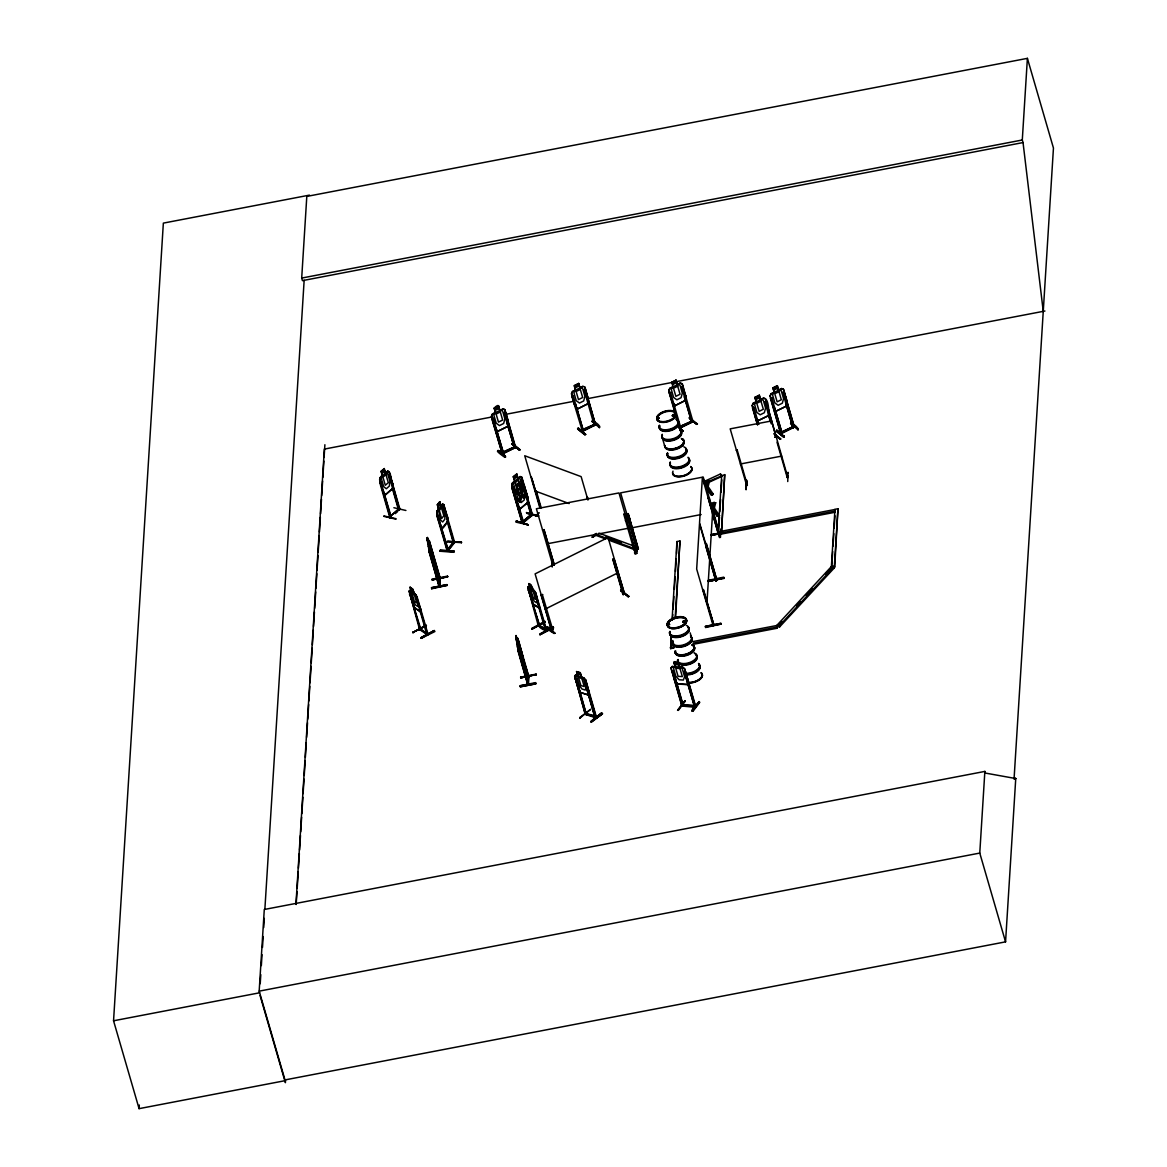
<?xml version="1.0" encoding="UTF-8"?>
<svg xmlns="http://www.w3.org/2000/svg" width="1167" height="1167" viewBox="0 0 1167 1167"><rect width="100%" height="100%" fill="white"/><g stroke="black" fill="none" stroke-linecap="round" stroke-linejoin="round"><path stroke-width="1.5" d="M542.305 594.411L552.75 629.801L551.276 630.18C549.307 626.65 555.667 629.363 551.466 630.472L541.065 595.039L542.553 594.616L541.065 595.039M383.987 516.398L396.007 519.169M395.876 518.673L383.841 515.916M515.785 447.399L502.029 453.861C499.826 452.694 504.567 450.637 503.415 453.555L493.305 418.297L491.818 418.705L502.35 454.109L491.38 416.254L492.372 413.993L495.508 412.535L494.166 408.144C502.335 399.814 496.427 414.693 502.889 408.844L504.917 409.588L508.301 421.199L508.01 426.261L497.478 431.513L494.837 427.91M503.969 412.651L514.501 448.055L513.67 446.538L514.837 445.911M582.143 431.221L581.779 429.937M582.844 429.427L594.047 424.628L582.1 430.2L582.158 431.6L595.826 424.773L595.462 423.504L594.266 424.146C595.52 427.808 592.005 422.804 595.199 423.3M682.111 383.87L693.008 421.725C688.968 423.694 693.957 417.961 691.331 420.631M691.447 422.075L692.644 420.441M782.649 392.36L792.976 427.778L792.349 426.247L793.866 425.532M792.714 427.574C794.056 428.362 795.311 424.511 792.685 426.509M527.965 524.844L516.222 521.036L528.14 524.814L515.902 522.116M528.14 524.814L516.179 521.153L528.009 524.698M687.655 684.518L687.801 680.419M687.874 680.317L687.801 684.664L677.137 684.008L674.322 679.602M427.195 540.394L427.428 537.535L439.594 579.372L440.338 578.467L429.252 540.613L440.149 579.182M427.355 540.365L427.428 537.535M427.589 540.627L427.662 538.95M428.012 542.057L428.085 540.394M428.362 546.667L427.312 540.306L433.643 561.983M428.537 546.637L428.77 540.058L428.552 542.13L427.268 537.564M429.033 546.127L429.15 543.545M431.382 554.208L431.484 551.612M432.461 552.254C435.058 561.21 434.08 575.287 432.621 552.224M528.199 683.322L527.455 682.724L528.403 684.81L517.389 646.956L515.902 635.563L517.2 640.129M516.31 636.949L516.645 640.056L516.718 638.393M521.095 650.252C526.9 672.907 515.858 627.671 517.331 639.852M517.404 638.057L517.55 646.956L528.563 684.606M517.681 644.126L517.783 641.529M520.03 652.193L520.132 649.611M522.437 655.387L522.028 662.025L522.262 655.431M429.004 551.685L429.587 550.809L429.004 551.685L439.215 586.913L439.638 578.526L429.427 543.37M431.717 588.839L431.527 587.643L447.019 584.623L447.224 585.353L431.702 588.766M447.647 576.658L432.169 579.897L447.661 576.877L447.457 576.104M439.551 585.323L438.704 585.571L439.58 584.725M439.332 578.467L439.536 584.959M439.871 578.351L438.792 585.528M439.857 577.796L439.813 577.052L439.157 577.928M440.338 578.467L439.842 586.768L428.916 548.928M439.799 585.863L439.755 586.724L428.493 546.535L428.727 549.001M517.652 649.683L518.236 648.808L517.652 649.683L527.776 684.898L528.067 682.666M518.075 641.369L528.286 676.437L527.79 684.752L528.593 684.008M520.818 677.881L536.339 674.395L520.818 677.881L520.613 677.123M527.732 676.029C528.811 672.659 529.162 680.449 527.878 676.087M527.878 675.999L528.461 675.139M528.213 676.466L528.184 682.943M528.52 676.349L528.024 683.526M528.607 675.182L528.578 675.781M528.491 684.621L528.884 676.422M535.843 683.789L535.668 682.622L520.176 685.7L520.365 686.838L535.857 683.818L520.336 686.75M543.982 529.833L542.582 530.11L543.982 529.833L554.252 565.032M551.728 566.155L552.647 560.175L552.21 567.031M552.356 565.937L552.691 560.743M554.019 565.105L552.808 564.959M552.968 564.843L552.852 560.904L552.035 560.962M553.814 563.705L552.327 563.661L552.633 565.295M554.208 564.697L552.793 565.266L536.382 508.754L618.977 492.926L635.344 549.467M623.791 514.268L625.191 513.991L623.791 514.268L633.987 549.701C639.108 547.688 630.574 548.578 635.038 547.775M626.839 513.932L628.24 513.655L626.839 513.932L637.197 549.424L638.291 548.753M633.564 548.826L634.965 548.198M635.388 549.438L634.177 549.292M635.767 545.018C640.668 545.966 631.639 565.018 635.694 544.318M636.496 553.333L635.344 553.494L635.825 544.814L635.534 553.362M636.423 553.45L636.876 544.289L636.657 553.494C634.352 554.763 634.571 544.347 637.094 545.018M636.919 549.438L638.291 548.796M702.913 589.627L713.781 625.308M705.656 545.82L706.239 544.945L705.656 545.82L715.867 581.049L716.509 580.101M705.787 543.457L716.494 580.903L699.544 522.86L702.374 477.522L718.639 534.851L712.468 513.626M719.383 534.588L708.544 499.651L709.128 498.776L719.368 534.734L709.128 498.776M708.252 580.83L723.978 577.898L708.442 581.56L708.427 580.787M725.32 532.663L711.316 535.405L723.394 532.575M712.658 623.586C713.898 625.176 712.176 621.603 712.92 625.483M715.911 580.101L715.867 580.962L715.546 578.832M716.246 577.286C715.4 579.839 715.794 575.01 716.698 578.555L716.582 579.313L706.327 543.355M717.807 532.94L719.397 531.904L719.47 533.669M713.737 624.739L703.409 590.283M718.274 533.844L718.42 532.75M716.13 579.474L715.371 579.036M718.799 534.034L718.755 534.792M719.003 533.304L719.047 532.56L719.003 533.465M718.07 533.859L717.69 532.575L719.222 531.948M719.368 536.878L719.631 531.787L719.412 536.878L720.447 537.447L720.87 528.957M719.587 537.608L719.893 532.312M721.089 624.053L705.568 627.525L705.393 626.343L720.87 623.324L721.089 624.053L705.539 626.956M535.478 515.945L538.293 513.903M507.776 426.115L508.068 421.185M582.887 386.496L572.574 391.631L571.655 393.76L574.777 405.314L577.49 408.99L588.022 403.738L588.226 398.603L584.944 387.05L582.829 386.248L579.824 387.911M588.022 403.738L588.314 398.662M685.408 400.485L685.627 395.35L685.408 400.485L674.876 405.737L672.163 402.061L668.954 390.449M737.106 449.776L736.392 450.214L737.106 449.776L747.376 485.209L746.676 485.428L730.192 428.858L771.489 420.951M746.763 480.979C744.634 507.747 747.682 461.665 746.18 489.309M746.836 484.042L746.194 483.751M747.113 484.29L746.165 484.13L746.617 485.384M768.469 415.335L768.747 410.405M768.703 415.496L758.083 420.689L768.703 415.496C769.068 410.273 768.586 393.075 760.49 399.683L759.236 395.35M777.003 442.147L787.273 477.653C788.556 477.493 786.398 475.83 786.85 476.69M786.543 405.883L786.733 400.894M786.689 405.97L776.07 411.163L786.689 405.97L786.981 400.908L783.524 389.224L781.496 388.494L778.477 390.157M786.85 476.005L787.623 475.859L786.908 476.34M787.74 481.533L788.031 472.299L788.236 473.043M285.565 1079.811L285.39 1082.684L260.081 995.553M1043.254 311.341L1023.036 142.564L302.443 280.634L301.699 278.067L306.804 196.421L1027.398 58.35L1053.451 148.049L1014.065 778.87L1015.757 778.549L985.342 773.065L984.86 771.416L264.282 909.487L259.176 991.148L285.186 1080.657L139.077 1108.65L113.549 1020.789L163.351 223.116L309.459 195.122M139.077 1108.65L139.311 1105.018M260.226 983.723L260.795 974.649M261.35 965.576L262.035 954.679M262.487 947.429L263.173 936.547M263.727 927.473L264.296 918.4M264.865 909.326L304.149 280.313M295.966 903.885L324.353 449.091L492.459 416.882M296.185 904.498L296.972 891.778M297.206 888.145L298.227 871.793M298.446 868.16L299.365 853.617M299.583 849.984L300.488 835.441M300.721 831.808L301.626 817.279M301.859 813.632L302.88 797.28M303.099 793.648L304.018 779.104M304.237 775.471L305.141 760.942M305.375 757.295L306.279 742.766M306.615 737.311L307.534 722.767M307.752 719.135L308.671 704.605M308.89 700.959L309.795 686.429M310.028 682.797L311.049 666.43M311.268 662.798L312.187 648.269M312.406 644.622L313.31 630.092M313.544 626.46L314.448 611.916M314.682 608.284L315.703 591.932M315.921 588.285L316.84 573.756M317.059 570.123L317.964 555.58M318.197 551.947L319.218 535.595M319.437 531.948L320.356 517.419M320.575 513.786L321.494 499.243M321.713 495.61L322.617 481.067M322.851 477.434L323.872 461.082M324.09 457.449L324.893 444.729M673.767 646.416L673.665 648.064L670.646 648.648L671.113 634.965M672.134 618.802L676.948 541.561L679.967 540.977L675.576 617.533M670.646 648.648L671.433 636.073M672.44 619.896L672.79 614.513M673.126 609.116L673.899 596.541M674.351 589.364L675.139 576.79M675.474 571.392L676.262 558.818M676.597 553.435L676.948 541.561M673.665 648.064L673.563 643.367M675.139 618.218L679.967 540.977M706.881 604.17L709.711 558.833M709.755 558.016L712.585 512.678M718.712 529.424L719.485 517.025M719.82 511.715L720.593 499.316M721.031 492.241L721.804 479.841M721.075 532.94L834.638 511.19L834.959 512.284L721.396 534.048L724.722 474.619L703.686 483.488M721.396 534.048L724.722 474.619M693.242 644.315L776.916 628.284L776.697 625.527L831.385 566.564L834.39 565.98L837.964 508.739L834.959 509.323L831.385 566.564L831.706 567.658L834.259 567.979L833.938 566.885L831.385 566.564M776.916 628.284L776.697 625.527L693.023 641.558M831.808 565.864L832.698 551.553M833.034 546.185L833.822 533.669M834.157 528.301L834.945 515.785M831.706 567.658L834.711 567.074L837.964 508.739M1023.036 142.564L1022.292 139.996L1027.398 58.35M284.967 1079.927L1005.56 941.857L979.769 853.077L984.86 771.416M1005.56 941.857L1015.757 778.433L1014.065 778.754L1015.757 778.549M579.751 717.559L590.677 709.317L579.868 718.099M437.494 504.669L439.842 501.693L437.377 504.625L438.632 508.943L437.056 510.956C436.4 516.791 439.419 523.093 442.264 528.213M436.925 513.451L437.056 510.956M554.194 633.564C540.525 621.063 548.84 632.149 554.952 633.273L547.294 626.752L554.733 633.273M554.792 633.214L547.44 627.306M497.609 451.381L498.163 450.36L505.442 456.239L504.888 457.347C488.331 446.202 504.728 451.483 504.888 457.26M577.621 428.902L578.176 427.822L585.674 434.43L584.915 434.81L577.621 428.931L584.915 434.81M585.513 434.387L578.234 428.42L585.674 434.43M679.209 428.245L683.06 431.177L679.909 429.485M682.768 430.565L679.179 427.53M776.274 431.148L783.568 437.056L784.326 436.677L776.828 430.069L776.288 431.177L783.568 437.056M784.122 435.947L784.122 436.677L776.755 430.171M418.063 603.879L417.757 606.432L415.292 604.754L412.972 600.392L410.142 587.249L411.382 591.859L409.617 590.662M536.791 600.188L536.484 602.741L534.019 601.063L529.351 588.635L530.256 588.095M584.944 682.389L595.024 717.559L584.944 682.389L585.951 682.724L596.279 717.895L585.265 714.423L575.535 678.917L576.527 679.238L586.476 714.715L585.601 712.731L584.857 713.095L586.097 713.431M594.791 716.305C605.775 718.274 569.423 709.23 595.899 716.626M596.162 716.29L596.643 717.617L585.746 714.073L585.25 712.745L586.301 713.037M596.541 717.574L585.615 679.69L581.545 676.977L580.291 672.644L576.556 671.565L577.942 675.795L575.477 675.124L584.011 677.896M685.292 701.455L685.058 700.725L677.619 710.28M685 700.784L677.575 710.367M636.365 552.852L636.657 553.494M380.077 477.609C379.056 483.59 379.654 475.538 382.397 475.713L381.011 471.366L384.351 468.58L381.142 471.395M520.453 487.033L522.51 487.077L524.858 495.158L524.216 500.001L521.153 502.612L518.498 500.541L516.15 492.474L517.229 489.586L514.983 491.497L514.384 493.918L517.988 505.428M514.516 493.962L515.114 491.526L522.772 485.02L520.511 486.799L519.388 482.511L520.584 487.062M708.136 486.61L713.314 494.239L712.162 495.085L706.983 487.441L708.136 486.61L709.478 481.329L706.735 481.592L705.729 485.749L703.73 482.759M706.706 491.847L707.406 489.031M714.35 507.981L719.528 515.624L718.376 516.47L713.197 508.827L714.35 507.981L715.692 502.714L712.949 502.977L711.943 507.134L709.944 504.144M714.116 502.146L713.095 506.303L709.098 500.322M712.92 513.232L713.606 510.402M516.573 499.33L511.817 485.399L512.43 483.036L514.691 481.14M706.983 487.441L708.325 482.161L709.478 481.329M713.197 508.827L714.54 503.546L715.692 502.714M439.915 577.869L440.309 579.065M439.098 586.184L429.048 550.912M527.732 684.183L517.696 648.91M715.75 580.32L699.5 523.691L696.67 569.029L713.081 625.629M657.78 418.793L658.626 417.655M659.253 418.122C658.115 418.019 658.844 418.865 658.392 417.698M672.673 415.102C671.346 417.407 677.108 415.292 674.351 414.577M673.519 414.839C673.096 416.765 674.73 413.687 673.315 416.035M669.245 623.878L668.428 624.228M668.385 624.112L669.42 624.097L668.91 624.695M684.927 621.778L683.191 621.851L684.431 620.611M684.241 620.932L685.044 621.048L684.052 621.223M550.912 628.896L552.647 628.78M551.028 629.173L552.531 628.415M624.257 592.661L622.478 593.157L623.105 594.703L612.777 559.27L614.265 558.862L612.777 559.27M624.622 593.93L614.017 558.657M503.283 452.096L501.839 452.869M573.07 395.569L583.471 431.046L582.975 429.339M680.551 426.378L691.433 421.375L678.917 426.859L683.06 431.177M692.6 420.412L693.067 421.637L679.69 428.274L681.032 427.676L680.697 426.305M775.967 435.379L776.478 436.618L775.311 437.187M775.895 436.414L765.406 398.881L763.481 398.18M794.246 426.816L780.563 433.584L780.271 432.228L781.715 431.98M782.123 433.293L771.723 397.801L770.497 398.414L780.811 433.847L782.298 433.161L781.963 431.805M792.495 426.218L793.72 425.605M771.154 393.819L770.06 395.963L780.898 433.847L794.494 427.02M440.105 551.232L453.89 552.297L454.08 551.057L440.251 550.27L454.065 551.087M517.375 640.1L528.87 677.079M716.582 579.153L706.283 544.114M531.233 514.53L531.204 515.508M502.875 409.019L492.474 414.11L491.628 416.298L494.983 427.808M677.327 384.439L676.058 380.121L671.579 382.353L673.096 386.817L669.77 388.203L668.793 390.464L679.909 428.26L679.5 426.947M669.041 390.507L669.96 388.378L680.288 383.228M755.662 417.042L752.248 405.46L753.051 403.228L756.304 401.769M752.321 405.518L753.24 403.388L763.568 398.253M770.147 396.021L771.051 393.702L774.29 392.243L772.846 387.852L777.412 385.679L778.593 389.938M446.844 549.847L448.099 549.132L446.844 549.949M447.224 551.13L446.786 549.847M438.121 515.303L437.494 516.106L447.632 551.349L448.464 550.416L437.654 515.274L437.012 516.077L447.224 551.218L454.196 542.363M454.226 541.298L453.044 542.072M447.224 516.222C451.746 522.276 433.117 537.754 447.69 521.532L447.224 516.222L443.708 504.596L454.678 542.582L453.992 543.37L445.371 512.328M746.53 485.078L747.303 485.224L746.924 483.94M409.165 591.494L409.69 590.414L409.063 591.377L420.981 629.728L419.537 629.48L427.618 634.906L417.057 598.963M538.891 626.3L539.694 625.964L527.776 587.687L528.418 586.724L527.892 587.803M427.049 632.85C426.072 634.221 427.793 632.149 426.932 633.593M426.816 634.454L415.729 595.797L412.578 589.218L410.142 587.249M538.556 624.243C537.316 627.175 544.726 630.661 546.842 630.924L535.77 593.026M545.543 630.763L534.442 592.107C534.807 589.423 525.69 580.043 531.452 585.44M546.346 629.626L545.033 629.378L545.47 630.793M578.642 383.651L574.456 385.752L575.71 390.07L573.887 392.623L576.235 400.704L579.474 403.038L583.675 400.952L584.9 396.372L582.566 388.305L579.897 387.984L578.672 383.374L579.926 387.692M673.096 386.817L671.273 389.37L673.622 397.451L676.875 399.785L681.061 397.699L682.301 393.119L679.953 385.052L677.298 384.731L675.956 380.34M746.326 483.722L747.288 484.903M787.448 476.224L787.813 477.551L766.15 401.463L764.662 401.871M787.929 477.507L787.273 477.609M658.071 418.895C656.802 417.173 660.405 418.574 657.911 418.676M672.425 415.408L673.797 414.577M674.584 415.612L674.701 414.708M669.698 624.681L669.085 623.82M683.979 621.004L683.103 621.573M685.044 621.778L684.679 620.625M580.553 692.439L589.116 695.226L580.51 692.556L578.015 687.859L574.645 676.233L575.594 675.037M574.908 676.247L575.681 675.197M672.878 671.04L671.638 670.952L673.126 670.719L683.162 706.239L681.922 706.21L670.952 667.991L672.192 666.474C680.376 669.114 667.597 658.582 678.421 662.608L679.602 667.028L682.257 668.647L684.606 676.714L683.337 680.04L679.092 679.778L675.81 676.174L673.476 668.107L675.328 666.809M672.192 666.474L682.739 667.261L684.591 668.851L688.034 680.346M679.602 667.028L682.768 667.116M694.394 706.56L684.183 671.404L685.437 671.477L695.401 706.939L694.248 706.546M682.87 704.912L681.718 704.518M685.146 701.265L678.348 710.426M681.324 704.81L681.776 706.181L695.795 706.633L684.664 668.764L682.666 667.364M694.015 705.276L695.167 705.291M699.821 702.271L692.965 711.33L691.973 710.543C692.075 708.457 700.959 700.2 699.15 702.315L698.96 701.586M699.048 701.644L692.06 710.572M699.193 702.14L692.352 711.199M692.191 711.272L699.31 702.228M443.854 504.611L442.439 504.115L441.097 506.026M437.129 511.058L442.599 504.115M440.09 551.378L440.28 550.138M447.545 541.911L447.326 541.182L461.724 542.334L447.924 541.415M453.146 542.436L447.661 549.409L453.627 542.48M447.938 550.328L447.224 551.218M454.634 542.524L447.705 551.262L447.559 549.044M390.332 517.958L390.624 515.624L390.653 517.798M398.355 508.768L399.639 508.316M399.581 508.301L398.895 508.885M671.127 668.064L672.294 666.62M521.824 521.868L523.254 521.124L522.116 522.072M522.408 481.387L532.137 514.851L522.087 523.239L521.809 521.751M522.845 521.022L523.618 522.408L522.495 523.341L511.977 488.01L522.189 523.152M532.123 513.786L532.677 514.953L522.831 523.195L521.707 521.955M521.591 477.23L532.56 515.085L531.262 515.522M420.558 628.502L419.201 628.138L420.105 628.75M633.841 549.438L635.563 549.103M636.511 547.834L638.013 547.863M781.875 621.384L777.018 626.621L779.571 626.956L834.259 567.979M796.463 605.658L800.11 601.734M806.178 595.17L812.261 588.62M825.623 574.208L830.481 568.971M776.697 625.527L779.25 625.862L833.938 566.885M505.442 456.968L498.149 451.089M447.647 550.503L448.361 550.474M454.036 543.268L443.912 507.309M380.311 477.741L387.677 471.264M389.909 517.856L379.8 482.627L380.675 481.854L391.339 517.214M381.098 481.942L379.8 482.627M388.48 474.998L389.778 474.327L399.406 509.454M385.154 494.852L392.652 488.419L392.623 483.24L392.768 488.492L385.256 495.1L382.878 491.643L385.285 494.881M395.205 513.67L397.743 511.452M672.571 415.189L673.038 414.825A1.546 0.788 -16.2 0 1 675.299 415.204A1.546 0.788 -16.2 0 1 673.009 416.342A1.546 0.788 -16.2 0 1 673.096 414.927M683.031 621.355L683.468 622.303L685.394 621.661M520.015 508.958L527.761 502.364L527.761 497.186L527.878 502.437L520.015 508.958L517.754 505.515L511.934 485.428M514.574 481.11L513.305 476.792L516.777 474.035L517.9 478.339L520.19 476.574L512.386 483.109L511.817 485.472M513.305 476.792L516.777 474.035M511.977 488.01L513.305 487.354L515.245 494.035M512.386 488.112L513.305 487.354M521.007 480.468L521.926 479.71M517.506 500.293L525.165 493.904L525.179 488.725L525.281 493.977L517.331 500.483M526.594 513.305L538.862 515.872L526.39 512.561L527.119 512.765M532.196 513.801L531.262 514.443M636.671 547.804L637.211 549.001M638.218 547.79L636.54 548.154M638.437 549.103L628.225 513.947M719.324 532.312L717.909 532.56M719.587 533.582L703.22 477.04L620.611 492.868L637.197 549.38M576.556 671.565L577.986 676.072M574.645 676.233L585.367 714.35M580.174 672.746L581.356 677.166M575.156 679.209L576.527 679.238M581.429 677.064L583.704 679.106L586.038 687.173L585.236 690.047L581.866 688.953L579.051 684.912L576.702 676.831L578.103 675.985M578.015 687.859L580.626 692.469M585.951 682.724L585.323 682.111M588.868 691.375L585.615 679.69M585.367 712.789L585.994 713.402M591.013 721.892L601.764 712.935L602.522 713.825L591.013 721.892L601.691 712.891L590.896 721.235M591.625 722.081L602.478 713.752L591.042 721.731M531.335 476.836L540.759 507.951M538.206 513.378L535.609 516.15L538.323 514.18M539.271 512.809L535.609 516.15M596.337 533.407L592.238 537.097L595.637 535.274M592.238 537.097L596.308 534.15M595.17 535.026L592.296 537.01M595.637 535.245L592.821 537.316M706.589 488.448L710.659 494.545L713.314 494.239M711.549 508.141L712.701 507.309L709.638 502.787M713.956 509.002L712.804 509.833L716.874 515.916L718.376 516.47M716.874 515.916L719.528 515.624M390.157 516.602L390.945 515.843M605.542 538.921L595.33 535.142L595.01 534.048L634.148 548.534L636.351 546.944L598.919 533.1M608.941 540.19L634.469 549.628L636.701 548.111M531.875 513.48L532.24 514.764M503.254 452.183L514.034 447.151L501.518 452.65M515.406 446.115L513.918 446.786M515.566 447.486L515.449 446.027L513.67 446.582M583.267 429.646L581.531 430.112M681.849 706.108L695.547 706.954L695.269 705.349M419.609 629.611L409.909 594.076L420.47 630.034M410.638 594.572L409.457 594.324M409.996 587.337L412.768 589.058L414.037 593.376M417.115 596.716L415.685 594.689L420.339 608.401M414.723 607.832L412.578 602.916L414.723 607.832L420.922 612.062L420.397 608.24L420.776 612.135L414.752 607.73M426.334 625.556L412.724 632.529M426.218 625.001L412.753 632.499L426.436 625.731M426.451 633.389L420.674 628.867M421.054 637.663L434.27 630.501L434.912 631.522L421.214 638.349L421.01 637.62L434.328 630.588L421.214 638.349M527.776 587.687L533.304 604.214L539.65 608.372L533.334 604.112M530.124 587.891L528.724 583.646M538.337 625.92L528.636 590.385L539.65 626.096M529.366 590.881L528.17 590.633M534.559 590.91C538.395 596.716 530.825 586.17 528.272 586.797M535.784 595.272L546.346 631.216L545.106 629.509M538.468 624.257L538.512 625.016M545.164 622.04L531.904 629.173L545.164 622.04L544.945 621.311L531.656 628.429L531.904 629.173M545.047 621.865L531.802 628.955M539.781 633.973L552.998 626.81L539.942 634.658L553.639 627.831L552.983 626.796M539.942 634.658L553.275 627.51L539.985 634.6M547.338 626.723L546.827 627.817M628.925 596.337L628.182 596.745L620.713 590.196M620.815 590.91L621.559 590.502L628.94 596.366M552.706 629.888L551.597 630.428L535.113 573.872L608.065 537.506L624.476 594.003C620.406 594.995 625.848 594.266 623.63 592.53M620.596 590.181L628.342 596.57L620.975 590.735M494.443 408.275L498.63 406.189M493.305 418.297L491.818 418.705M504.232 412.855L505.457 412.243L515.201 447.194M578.744 383.432L574.179 385.606L575.448 389.938M575.637 390.011L572.384 391.456L571.407 393.717L574.85 405.372M497.39 431.454L508.01 426.261M573.318 395.773L571.83 396.182L582.479 431.484M583.996 390.114L585.484 389.705L595.578 424.948L584.725 387.123M577.49 408.99L587.949 403.665M511.832 443.533L520.088 449.776L519.33 450.156L512.05 444.277C511.657 442.103 518.804 449.062 520.088 449.776M512.05 444.277L512.809 443.898M591.844 421.01L599.342 427.618C602.055 427.122 593.682 419.77 592.063 421.739M671.652 382.426L676.145 380.179M593.945 424.263L595.243 423.709M583.427 430.638L595.578 424.569M677.21 384.658L680.23 382.995L682.33 383.797L685.554 395.467M599.138 426.889L599.342 427.618M675.547 414.679L669.231 392.929L670.456 392.302L680.667 427.458M670.704 392.506L669.231 392.929M681.382 386.861L682.622 386.248M674.876 405.737L685.335 400.412M689.245 417.757L696.743 424.365L697.501 423.986L689.361 417.771M679.427 428.07L693.081 421.593M773.123 387.984L777.31 385.898M756.201 401.754L754.859 397.378L759.352 395.132L760.607 399.464M755.137 397.509L759.323 395.423M771.241 393.877L781.554 388.728M771.985 398.005L770.497 398.414M782.911 392.564L784.136 391.952L794.348 427.093M757.368 424.671L752.511 407.939L753.736 407.327L758.856 424.263M753.999 407.531L752.511 407.939M790.511 423.242L798.009 429.864C800.066 429.66 792.553 421.885 790.73 423.986M780.767 432.446L792.714 426.859L780.519 432.578M774.873 437.027L776.245 436.341M775.121 437.231L776.361 436.604M773.736 433.745L780.183 439.186L775.209 435.233M775.165 435.451L780.694 438.938M545.325 609.028L618.277 572.647M625.439 517.696L628.721 516.179M704.066 481.519L720.447 473.977L721.702 475.202L718.172 531.875L834.755 509.527L835.061 510.635M625.381 520.759L630.297 518.498M707.29 483.08L722.023 476.296M681.572 704.503L683.103 704.547L682.505 704.985M681.936 705.787L681.922 704.43M695.401 706.939L694.963 705.685M551.918 628.284L552.91 629.699M674.103 415.408L673.359 415.671M674.249 415.744L673.447 415.948M683.541 621.092A1.546 0.788 -16.2 0 1 685.744 621.369A1.546 0.788 -16.2 0 1 683.454 622.507A1.546 0.788 -16.2 0 1 683.541 621.092L683.92 620.786M684.621 621.617L683.439 622.084M595.068 423.358L595.214 424.657M680.084 426.188L680.492 427.501M447.574 541.721L461.373 542.64M461.14 542.086L461.344 542.83M586.388 714.744L576.148 679.53M623.426 594.587L613.04 559.474M551.612 630.384L550.766 628.969M514.501 447.997L506.886 422.687M502.466 454.021L515.668 447.384L504.713 409.646L502.802 408.961M553.887 563.749L552.297 564.04M638.261 549.219L628.24 513.655M673.432 414.548L674.497 414.548M683.891 620.844L685.058 620.756M526.711 513.086L538.293 516.339M515.785 638.349L522.291 659.982M517.9 638.597L528.957 677.064M447.472 576.148L431.965 579.153L432.169 579.897M432.14 579.693L447.632 576.673M431.542 587.76L447.019 584.638M447.224 585.353L431.688 588.256M711.316 535.405L711.111 534.661L721.439 532.633M711.126 534.676L721.644 532.867M711.287 535.201L723.35 532.838M723.905 578.351L708.384 581.326L723.948 578.073L723.759 577.169L708.281 580.305L708.442 581.56M720.885 623.397L705.393 626.416M520.599 677.152L536.12 674.132L536.309 674.862M536.28 674.672L520.788 677.691M520.336 686.24L535.843 683.308L520.19 685.758M301.699 278.067L1022.292 139.996M506.77 414.139L572.939 401.463M587.234 398.72L1044.946 311.02M740.389 463.999L781.7 456.093M546.594 543.91L629.188 528.082M630.822 528.024L701.119 514.545M670.339 647.539L673.344 646.97M692.921 643.207L776.595 627.19M259.176 991.148L979.769 853.077M113.549 1020.789L259.657 992.781M419.945 628.707L420.266 630.034M420.047 629.173L428.129 634.615L417.042 596.716M538.921 625.527L545.645 629.451L539.387 625.176M545.616 629.13L545.806 629.888M673.797 414.766L674.774 414.621M390.537 515.639L390.989 516.908M689.537 418.311L696.83 424.19M797.907 429.135L798.009 429.864M634.031 549.73L633.798 548.009M787.462 475.844L787.9 477.128M673.534 416.05L672.732 415.685M668.531 624.885L669.347 624.228M673.986 662.579L678.231 662.841L679.486 667.159M683.935 671.725L685.189 671.798M687.728 684.416L677.196 683.862L674.555 679.5M437.377 504.625L440.513 519.986L442.672 521.985L444.831 519.242L444.977 514.311L442.643 506.23L441.068 506.259L439.696 501.693M440.295 525.033L442.249 528.432M528.17 677.371L516.077 635.534M428.727 542.101L431.557 550.226L432.388 557.666L428.61 544.683M760.578 399.741L763.233 400.062L765.581 408.129L764.341 412.71L760.155 414.796L756.902 412.462L754.568 404.395L756.391 401.827L754.859 397.378M595.987 717.865L595.403 715.925M683.395 705.787L673.126 670.719M693.796 705.612L694.219 706.969M682.855 704.532L683.235 706.195M524.246 485.53L527.761 497.186L521.809 477.113L520.059 476.53M532.181 513.713L530.752 514.311L531.525 515.814M523.137 521.211L522.874 522.451L519.213 509.002M716.611 578.569L715.955 579.459M439.507 584.755L439.959 586.009M576.717 671.754L580.101 672.848M520.059 476.72L521.707 477.259M522.641 484.991L524.377 485.56M522.641 485.18L524.289 485.72M387.546 471.235L389.165 471.774M781.569 388.553L783.465 389.428M680.201 383.17L682.199 383.928M706.735 481.592L708.325 482.161M710.659 494.545L712.162 495.085M712.949 502.977L714.54 503.546M534.953 490.913L569.131 503.56M606.038 536.718L621.355 542.378M546.054 630.34L545.835 629.115M442.439 504.115L443.796 504.771M586.68 714.306L586.359 712.993M531.218 585.863L529.643 584.784L531.641 587.307M528.345 586.972L530.11 588.168L528.87 583.558M534.413 591.115L532.56 589.846L531.306 585.528M538.848 625.541L546.696 630.822M409.544 590.487L415.831 594.718L413.847 593.536M426.757 634.483C427.91 630.443 426.728 637.109 426.32 633.141M772.846 387.852L774.377 392.316L772.554 394.869L774.888 402.936L778.141 405.285L782.328 403.198L783.568 398.618L781.219 390.551L778.564 390.216L777.222 385.839M773.429 407.546L776.143 411.222M752.161 405.547L757.616 424.876M776.901 430.667L784.326 436.677M755.53 417.13L758.156 420.747M774.625 434.036L780.781 438.996M689.449 418.486L696.743 424.365M679.865 429.573L682.301 431.557M494.166 408.144L495.698 412.607L493.874 415.16L496.223 423.227L499.461 425.576L503.648 423.49L504.888 418.909L502.554 410.842L499.884 410.507L498.542 406.131M512.094 444.043L519.49 449.966M503.663 453.38L495.975 428.143M498.221 450.958L505.647 456.968M633.462 548.461L633.827 549.745M453.467 543.238L447.165 521.503M519.227 449.426L519.33 450.156M635.256 552.808L635.344 553.494M583.879 677.998L585.396 679.807M672.309 401.959L674.949 405.532M574.908 405.212L577.548 408.786M494.896 427.749L497.478 431.513M702.884 478.937L706.881 484.918M707.742 487.616L711.009 492.489M515.158 496.923L517.462 500.512M517.856 505.399L520.146 508.987M723.73 577.782L723.934 578.54M520.905 658.436L522.203 661.995M520.745 658.465L522.028 662.025M433.555 563.997L432.096 560.466L433.38 564.026M719.412 534.005L719.091 532.342M523.618 522.408L517.2 500.731M783.393 389.355L794.289 427.224M834.39 565.98L834.711 567.074M786.062 404.074L792.976 427.778M774.64 407.852L781.934 432.957M770.235 395.934L773.663 407.516M779.804 438.646L780.023 439.375M764.91 402.075L771.241 423.84M768.557 415.262L770.497 421.958M757.15 419.041L758.608 424.059M746.078 488.74L746.282 489.469M779.25 625.862L779.571 626.956M720.447 473.977L720.768 475.071M681.63 387.065L691.841 422.206M684.3 396.897L691.695 422.279M721.177 531.291L721.498 532.385M676.524 418.034L679.544 428.347M662.579 438.661L664.811 446.45M703.453 589.51L713.81 624.724M690.193 632.85L691.345 636.89M694.234 705.189L694.613 706.473M684.183 671.404L694.569 706.516M674.074 662.477L675.241 666.897M671.025 667.889L682.082 705.787M634.848 548.227L635.227 549.555M634.148 548.534L634.469 549.628M584.244 390.318L594.309 425.532M575.491 403.928L583.281 430.711M627.963 596.016L628.182 596.745M587.949 500.06L581.137 476.632L524.742 455.757L539.796 507.601M536.236 490.723L541.152 507.66M531.831 478.528L540.19 507.309M543.997 529.541L554.354 564.959M521.416 480.585L531.627 515.726M527.338 502.233L531.116 515.712M516.645 474.006L517.958 478.601L520.044 478.66L522.393 486.727L521.722 491.57L518.615 494.166L515.945 492.095L513.597 484.028L514.851 481.198L513.436 476.822M516.252 485.341L517.506 489.673M579.78 717.574L579.999 718.303M535.843 593.026L539.504 608.445M546.404 629.494L546.769 630.778M454.182 543.209C452.752 541.094 454.926 540.336 453.044 541.882L453.409 543.355M439.653 501.927L440.907 506.259M437.012 513.407L440.572 525.31M441.534 528.666L447.865 550.416M405.912 510.475L393.877 507.718M392.623 483.24C390.755 480.41 390.814 466.056 385.402 473.116L384.147 468.784M389.034 471.745L400.018 509.585M399.668 509.293L399.216 508.01L399.333 510.183M388.903 475.1L399.114 510.242M398.633 509.06L399.012 510.329M392.375 488.389L398.589 510.242M384.22 468.55L385.533 473.146L387.561 473.175L389.909 481.256L389.311 486.114L386.321 488.74L383.71 486.683L381.361 478.616L382.543 475.771L381.288 471.439M383.112 490.213L390.726 517.069M379.771 480.031L383.112 491.555M379.64 480.002L390.434 517.871M409.311 591.421L412.651 602.945M412.972 632.135L413.191 632.864M520.19 648.21L521.022 655.664L517.258 642.681M539.11 604.55L539.65 608.372M454.182 551.67L440.382 550.751M588.999 695.313L588.854 691.229L588.868 695.138M680.507 431.25A9.963 5.076 -16.2 0 1 674.147 440.149A9.963 5.076 -16.2 0 1 662.316 437.362M680.463 430.623A10.095 5.149 -16.2 0 1 672.746 440.032A10.095 5.149 -16.2 0 1 662.433 435.364M682.783 439.025A9.978 5.091 -16.2 0 1 676.422 447.938A9.978 5.091 -16.2 0 1 664.548 445.138M677.633 420.937A10.095 5.149 -16.2 0 1 669.931 430.331A10.095 5.149 -16.2 0 1 659.618 425.663M680.025 429.631A9.963 5.076 -16.2 0 1 672.425 438.894A9.963 5.076 -16.2 0 1 662.258 434.299M677.691 421.55A9.963 5.076 -16.2 0 1 670.091 430.827A9.963 5.076 -16.2 0 1 659.909 426.218M680.317 430.127A10.095 5.149 -16.2 0 1 672.615 439.521A10.095 5.149 -16.2 0 1 662.287 434.868M677.502 420.426A10.095 5.149 -16.2 0 1 669.785 429.835A10.095 5.149 -16.2 0 1 659.472 425.167M675.751 419.128A9.963 5.076 -16.2 0 1 672.075 428.377A9.963 5.076 -16.2 0 1 659.019 426.028M689.42 459.988A9.963 5.076 -16.2 0 1 680.93 468.157A9.963 5.076 -16.2 0 1 670.339 464.991M688.486 458.266A10.095 5.149 -16.2 0 1 680.784 467.675A10.095 5.149 -16.2 0 1 670.471 463.007M691.798 468.098A9.978 5.091 -16.2 0 1 684.548 475.917A9.978 5.091 -16.2 0 1 672.921 474.444M690.674 466.494A9.89 5.047 -16.2 0 1 683.133 475.698A9.89 5.047 -16.2 0 1 673.009 471.132M683.074 440.265A9.919 5.062 -16.2 0 1 676.758 449.12A9.919 5.062 -16.2 0 1 664.971 446.348M690.806 466.669A9.978 5.091 -16.2 0 1 684.445 475.582A9.978 5.091 -16.2 0 1 672.586 472.781M681.528 438.967A9.978 5.091 -16.2 0 1 677.852 448.23A9.978 5.091 -16.2 0 1 664.767 445.896M685.671 448.566A10.095 5.149 -16.2 0 1 677.969 457.975A10.095 5.149 -16.2 0 1 667.641 453.307M688.063 457.26A9.963 5.076 -16.2 0 1 680.463 466.537A9.963 5.076 -16.2 0 1 670.281 461.942M685.715 449.193A9.963 5.076 -16.2 0 1 678.115 458.471A9.963 5.076 -16.2 0 1 667.932 453.861M688.34 457.77A10.095 5.149 -16.2 0 1 680.638 467.165A10.095 5.149 -16.2 0 1 670.325 462.511M685.525 448.07A10.095 5.149 -16.2 0 1 677.823 457.479A10.095 5.149 -16.2 0 1 667.495 452.811M683.774 446.771A9.963 5.076 -16.2 0 1 680.098 456.02A9.963 5.076 -16.2 0 1 667.057 453.671M683.293 442.643A1.546 0.788 -16.2 0 1 683.264 443.066M691.827 638.524A9.934 5.076 -16.2 0 1 683.351 646.678A9.934 5.076 -16.2 0 1 672.79 643.513M690.908 636.788A10.095 5.149 -16.2 0 1 683.206 646.197A10.095 5.149 -16.2 0 1 672.892 641.529M694.219 646.635A9.978 5.091 -16.2 0 1 685.715 654.818A9.978 5.091 -16.2 0 1 675.11 651.653M693.096 645.015A9.89 5.047 -16.2 0 1 686.794 653.856A9.89 5.047 -16.2 0 1 675.022 651.084M693.242 645.22A9.978 5.091 -16.2 0 1 686.882 654.133A9.978 5.091 -16.2 0 1 675.007 651.332M688.092 627.102A10.095 5.149 -16.2 0 1 680.39 636.496A10.095 5.149 -16.2 0 1 670.062 631.828M690.47 635.796A9.934 5.076 -16.2 0 1 682.885 645.045A9.934 5.076 -16.2 0 1 672.732 640.464M688.122 627.729A9.934 5.076 -16.2 0 1 680.536 636.978A9.934 5.076 -16.2 0 1 670.383 632.383M690.762 636.292A10.095 5.149 -16.2 0 1 683.06 645.701A10.095 5.149 -16.2 0 1 672.746 641.033M687.947 626.591A10.095 5.149 -16.2 0 1 680.244 636A10.095 5.149 -16.2 0 1 669.931 631.332M686.181 625.293A9.934 5.076 -16.2 0 1 682.52 634.527A9.934 5.076 -16.2 0 1 669.493 632.193M698.975 665.073A9.934 5.076 -16.2 0 1 697.035 671.754A9.934 5.076 -16.2 0 1 685.35 674.818M698.945 664.431A10.095 5.149 -16.2 0 1 696.976 671.229A10.095 5.149 -16.2 0 1 685.102 674.351M701.367 673.169A9.978 5.091 -16.2 0 1 699.427 679.88A9.978 5.091 -16.2 0 1 687.684 682.972M701.134 672.659A9.89 5.047 -16.2 0 1 699.208 679.311A9.89 5.047 -16.2 0 1 687.567 682.374M693.519 646.46A9.89 5.047 -16.2 0 1 685.963 655.664A9.89 5.047 -16.2 0 1 675.853 651.098M701.265 672.848A9.978 5.091 -16.2 0 1 699.325 679.559A9.978 5.091 -16.2 0 1 687.596 682.637M691.987 645.132A9.978 5.091 -16.2 0 1 688.297 654.41A9.978 5.091 -16.2 0 1 675.226 652.061M696.13 654.745A10.095 5.149 -16.2 0 1 688.413 664.14A10.095 5.149 -16.2 0 1 678.1 659.472M698.493 663.44A9.934 5.076 -16.2 0 1 697.428 669.45A9.934 5.076 -16.2 0 1 687.173 673.271M696.145 655.373A9.934 5.076 -16.2 0 1 688.574 664.621A9.934 5.076 -16.2 0 1 678.406 660.026M698.8 663.935A10.095 5.149 -16.2 0 1 697.706 670.033A10.095 5.149 -16.2 0 1 687.29 673.928M691.885 644.811A9.978 5.091 -16.2 0 1 688.209 654.074A9.978 5.091 -16.2 0 1 675.139 651.74M694.496 653.418A10.095 5.149 -16.2 0 1 690.762 662.798A10.095 5.149 -16.2 0 1 677.531 660.434M694.219 652.937A9.934 5.076 -16.2 0 1 690.543 662.17A9.934 5.076 -16.2 0 1 677.531 659.836M522.335 487.616L521.62 494.21C527.557 495.844 524.654 501.329 521.226 495.698C521.766 503.196 517.565 505.574 520.249 495.333C514.443 493.933 517.535 488.273 520.613 493.801L521.211 488.419L522.335 487.616M708.033 498.382L709.434 498.105L708.033 498.382M683.22 704.97L693.986 705.627L683.22 704.97M439.623 503.152L438.238 504.917L438.661 506.361L440.047 504.596L439.623 503.152M441.476 507.703L439.317 510.446L441.666 518.513L443.825 515.77L441.476 507.703M383.958 470.009L382.032 471.701L382.455 473.131L384.381 471.453L383.958 470.009M385.956 474.59L382.966 477.201L385.314 485.282L388.305 482.657L385.956 474.59M398.326 509.323L390.726 515.989L398.326 509.323M519.257 482.467L515.974 485.268L519.388 482.511M518.848 483.897L516.879 485.574L517.302 487.018L519.271 485.341L518.848 483.897M520.861 488.477L517.798 491.074L520.146 499.155L523.21 496.544L520.861 488.477M516.354 475.465L514.355 477.128L514.778 478.572L516.777 476.909L516.354 475.465M518.381 480.045L515.274 482.642L517.608 490.709L520.73 488.112L518.381 480.045M530.854 514.793L522.947 521.386L530.854 514.793M586.782 497.361L587.745 497.711L586.782 497.361M498.09 407.283L495.392 408.625L495.815 410.069L498.513 408.727L498.09 407.283M500.307 411.951L496.121 414.037L498.455 422.118L502.641 420.032L500.307 411.951M578.103 384.745L575.419 386.087L575.827 387.532L578.526 386.189L578.103 384.745M580.32 389.428L576.133 391.514L578.482 399.581L582.669 397.495L580.32 389.428M675.503 381.492L672.805 382.834L673.228 384.279L675.912 382.936L675.503 381.492M677.706 386.175L673.519 388.261L675.868 396.328L680.055 394.242L677.706 386.175M776.77 386.992L774.071 388.334L774.494 389.778L777.193 388.436L776.77 386.992M758.783 396.503L756.085 397.859L756.508 399.289L759.192 397.947L758.783 396.503M778.987 391.66L774.8 393.746L777.134 401.827L781.321 399.741L778.987 391.66M760.986 401.185L756.799 403.271L759.148 411.338L763.335 409.252L760.986 401.185M677.764 663.41L675.037 663.25L675.46 664.694L678.173 664.854L677.764 663.41M679.982 668.501L675.737 668.239L678.085 676.32L682.33 676.583L679.982 668.501M579.824 673.286L577.65 672.571L578.073 674.015L580.247 674.716L579.824 673.286M581.895 678.523L578.511 677.429L580.86 685.496L584.244 686.59L581.895 678.523M533.129 591.217L530.664 589.525L533.013 597.606L535.478 599.284L533.129 591.217M412.505 589.554L410.915 588.474L412.914 590.998L412.505 589.554M414.402 594.907L411.936 593.215L414.285 601.297L416.75 602.974L414.402 594.907M677.721 447.792A9.963 5.076 -16.2 0 0 681.382 438.544A9.978 5.091 -16.2 0 1 677.735 447.822A9.978 5.091 -16.2 0 1 664.65 445.488A9.963 5.076 -16.2 0 0 677.721 447.792M661.222 421.55A9.919 5.062 -16.2 0 0 675.941 414.212A9.919 5.062 -16.2 0 0 661.791 412.403A9.919 5.062 -16.2 0 0 661.222 421.55M661.456 422.352A9.919 5.062 -16.2 0 0 676.174 415.014A9.919 5.062 -16.2 0 0 662.025 413.206A9.919 5.062 -16.2 0 0 661.456 422.352M661.295 421.929A9.978 5.091 -16.2 0 0 676.101 414.548A9.978 5.091 -16.2 0 0 661.864 412.724A9.978 5.091 -16.2 0 0 661.295 421.929M671.652 627.773A9.978 5.091 -16.2 0 0 686.459 620.392A9.978 5.091 -16.2 0 0 672.221 618.568A9.978 5.091 -16.2 0 0 671.652 627.773M671.915 628.561A9.919 5.062 -16.2 0 0 686.634 621.223A9.919 5.062 -16.2 0 0 672.484 619.371A9.919 5.062 -16.2 0 0 671.915 628.517A9.919 5.062 -16.2 0 0 686.634 621.18A9.919 5.062 -16.2 0 0 672.498 619.414A9.919 5.062 -16.2 0 0 671.915 628.561M671.74 628.079A9.978 5.091 -16.2 0 0 686.546 620.698A9.978 5.091 -16.2 0 0 672.309 618.875A9.978 5.091 -16.2 0 0 671.74 628.079"/></g></svg>
